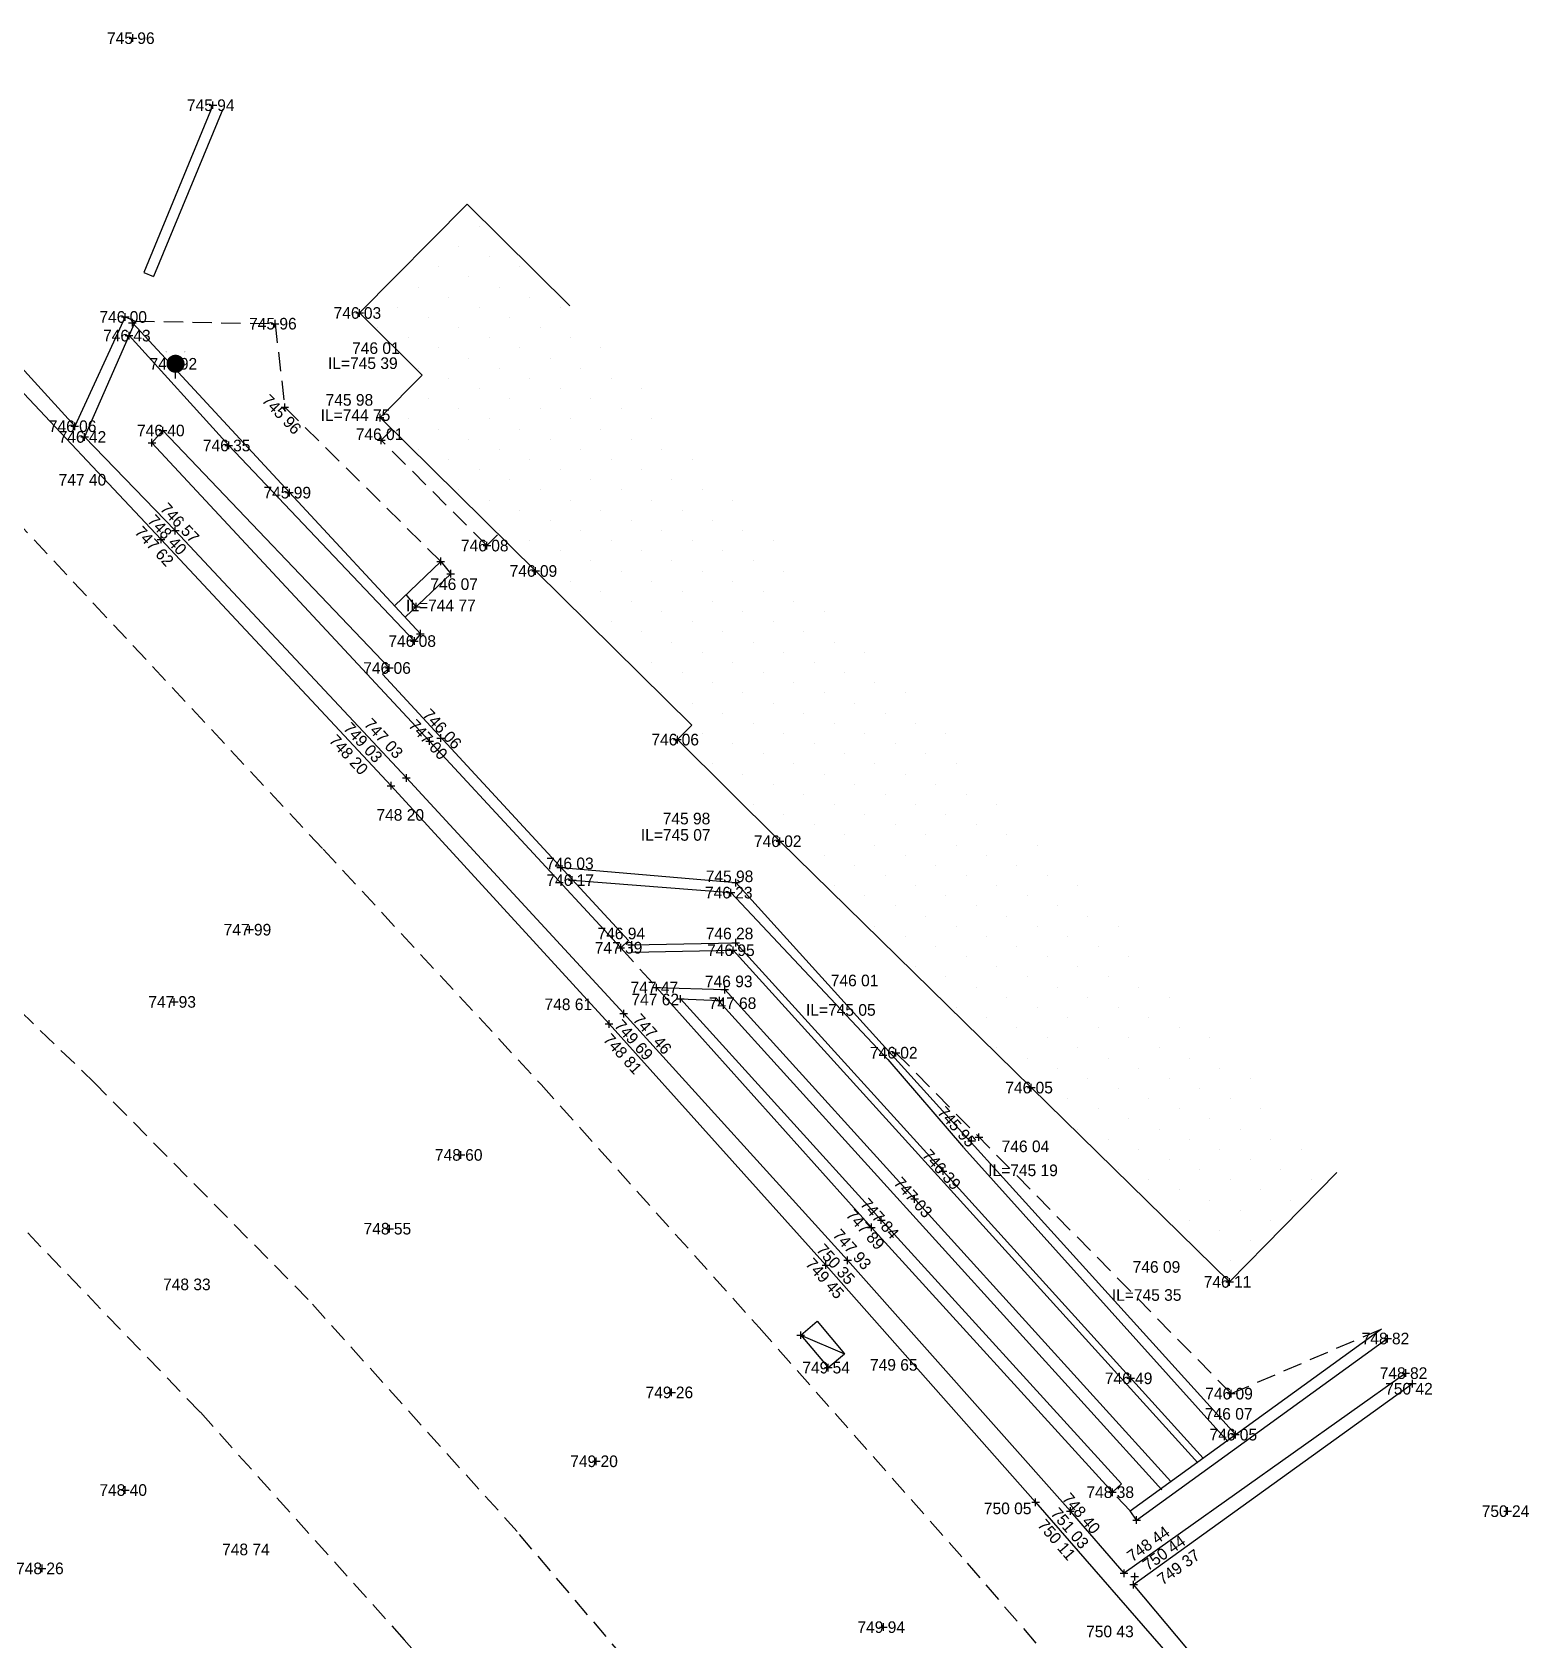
# Model space of a CAD drawing. Extents: x -1 to 212944, y -1 to 167548.
# Drawn here: x 170594.2 to 170643.1, y 134032.2 to 134084.7 of the extents above; entities that cross this region are included whole.
import ezdxf
from ezdxf.enums import TextEntityAlignment as Align

# ---------------------------------------------------------------- set-up
doc = ezdxf.new("R2010")
doc.units = 0
doc.header["$LTSCALE"] = 2.5
doc.header["$MEASUREMENT"] = 0
doc.header["$PDMODE"] = 2
doc.header["$PDSIZE"] = 0.125
doc.linetypes.add('HIDDEN', pattern=[0.375, 0.25, -0.125])
doc.layers.get('0').update_dxf_attribs({"linetype": 'CONTINUOUS'})
for name, color, linetype in [('1501-8447-18-GOVA', 2, 'CONTINUOUS'), ('1501-8447-18-PTS', 7, 'CONTINUOUS'), ('2200', 10, 'CONTINUOUS'), ('2200-PL', 10, 'CONTINUOUS'), ('2404', 210, 'HIDDEN'), ('2601', 32, 'CONTINUOUS'), ('4001-PL', 7, 'CONTINUOUS'), ('4643-BK', 172, 'CONTINUOUS')]:
    doc.layers.add(name, color=color, linetype=linetype)
doc.styles.add('SIMPLEX', font='SIMPLEX.SHX')
doc.styles.add('TECHNO', font='TECHNO.SHX')

# ---------------------------------------------------------------- blocks, each defined once
blk = doc.blocks.new('*X')
at = {"layer": '2200', "color": 0}
for p, q in [((170608.846, 134078.384), (170608.846, 134078.384)), ((170608.183, 134077.721), (170608.183, 134077.721)), ((170609.177, 134077.389), (170609.177, 134077.389)), ((170607.52, 134077.058), (170607.52, 134077.058)), ((170610.172, 134077.058), (170610.172, 134077.058)), ((170606.857, 134076.395), (170606.857, 134076.395)), ((170608.514, 134076.726), (170608.514, 134076.726)), ((170609.509, 134076.395), (170609.509, 134076.395)), ((170607.852, 134076.064), (170607.852, 134076.064)), ((170610.503, 134076.064), (170610.503, 134076.064)), ((170606.194, 134075.732), (170606.194, 134075.732)), ((170607.189, 134075.401), (170607.189, 134075.401)), ((170608.846, 134075.732), (170608.846, 134075.732)), ((170609.84, 134075.401), (170609.84, 134075.401)), ((170611.498, 134075.732), (170611.498, 134075.732)), ((170605.531, 134075.069), (170605.531, 134075.069)), ((170606.526, 134074.738), (170606.526, 134074.738)), ((170608.183, 134075.069), (170608.183, 134075.069)), ((170609.177, 134074.738), (170609.177, 134074.738)), ((170610.835, 134075.069), (170610.835, 134075.069)), ((170611.829, 134074.738), (170611.829, 134074.738)), ((170607.52, 134074.406), (170607.52, 134074.406)), ((170610.172, 134074.406), (170610.172, 134074.406)), ((170612.823, 134074.406), (170612.823, 134074.406)), ((170606.857, 134073.743), (170606.857, 134073.743)), ((170608.514, 134074.075), (170608.514, 134074.075)), ((170609.509, 134073.743), (170609.509, 134073.743)), ((170611.166, 134074.075), (170611.166, 134074.075)), ((170612.16, 134073.743), (170612.16, 134073.743)), ((170607.852, 134073.412), (170607.852, 134073.412)), ((170610.503, 134073.412), (170610.503, 134073.412)), ((170613.155, 134073.412), (170613.155, 134073.412)), ((170607.189, 134072.749), (170607.189, 134072.749)), ((170608.846, 134073.08), (170608.846, 134073.08)), ((170609.84, 134072.749), (170609.84, 134072.749)), ((170611.498, 134073.08), (170611.498, 134073.08)), ((170612.492, 134072.749), (170612.492, 134072.749)), ((170614.149, 134073.08), (170614.149, 134073.08)), ((170608.183, 134072.418), (170608.183, 134072.418)), ((170610.835, 134072.418), (170610.835, 134072.418)), ((170613.486, 134072.418), (170613.486, 134072.418)), ((170606.526, 134072.086), (170606.526, 134072.086)), ((170607.52, 134071.755), (170607.52, 134071.755)), ((170609.177, 134072.086), (170609.177, 134072.086)), ((170610.172, 134071.755), (170610.172, 134071.755)), ((170611.829, 134072.086), (170611.829, 134072.086)), ((170612.823, 134071.755), (170612.823, 134071.755)), ((170614.481, 134072.086), (170614.481, 134072.086)), ((170606.857, 134071.092), (170606.857, 134071.092)), ((170608.514, 134071.423), (170608.514, 134071.423)), ((170609.509, 134071.092), (170609.509, 134071.092)), ((170611.166, 134071.423), (170611.166, 134071.423)), ((170612.16, 134071.092), (170612.16, 134071.092)), ((170613.818, 134071.423), (170613.818, 134071.423)), ((170614.812, 134071.092), (170614.812, 134071.092)), ((170607.852, 134070.76), (170607.852, 134070.76)), ((170610.503, 134070.76), (170610.503, 134070.76)), ((170613.155, 134070.76), (170613.155, 134070.76)), ((170615.806, 134070.76), (170615.806, 134070.76)), ((170608.846, 134070.429), (170608.846, 134070.429)), ((170609.84, 134070.097), (170609.84, 134070.097)), ((170611.498, 134070.429), (170611.498, 134070.429)), ((170612.492, 134070.097), (170612.492, 134070.097)), ((170614.149, 134070.429), (170614.149, 134070.429)), ((170615.144, 134070.097), (170615.144, 134070.097)), ((170608.183, 134069.766), (170608.183, 134069.766)), ((170610.835, 134069.766), (170610.835, 134069.766)), ((170613.486, 134069.766), (170613.486, 134069.766)), ((170616.138, 134069.766), (170616.138, 134069.766)), ((170609.177, 134069.434), (170609.177, 134069.434)), ((170610.172, 134069.103), (170610.172, 134069.103)), ((170611.829, 134069.434), (170611.829, 134069.434)), ((170612.823, 134069.103), (170612.823, 134069.103)), ((170614.481, 134069.434), (170614.481, 134069.434)), ((170615.475, 134069.103), (170615.475, 134069.103)), ((170617.132, 134069.434), (170617.132, 134069.434)), ((170609.509, 134068.44), (170609.509, 134068.44)), ((170611.166, 134068.772), (170611.166, 134068.772)), ((170612.16, 134068.44), (170612.16, 134068.44)), ((170613.818, 134068.772), (170613.818, 134068.772)), ((170614.812, 134068.44), (170614.812, 134068.44)), ((170616.469, 134068.772), (170616.469, 134068.772)), ((170617.464, 134068.44), (170617.464, 134068.44)), ((170610.503, 134068.109), (170610.503, 134068.109)), ((170613.155, 134068.109), (170613.155, 134068.109)), ((170615.806, 134068.109), (170615.806, 134068.109)), ((170618.458, 134068.109), (170618.458, 134068.109)), ((170611.498, 134067.777), (170611.498, 134067.777)), ((170612.492, 134067.446), (170612.492, 134067.446)), ((170614.149, 134067.777), (170614.149, 134067.777)), ((170615.144, 134067.446), (170615.144, 134067.446)), ((170616.801, 134067.777), (170616.801, 134067.777)), ((170617.795, 134067.446), (170617.795, 134067.446)), ((170610.835, 134067.114), (170610.835, 134067.114)), ((170613.486, 134067.114), (170613.486, 134067.114)), ((170616.138, 134067.114), (170616.138, 134067.114)), ((170618.79, 134067.114), (170618.79, 134067.114)), ((170611.829, 134066.783), (170611.829, 134066.783)), ((170612.823, 134066.451), (170612.823, 134066.451)), ((170614.481, 134066.783), (170614.481, 134066.783)), ((170615.475, 134066.451), (170615.475, 134066.451)), ((170617.132, 134066.783), (170617.132, 134066.783)), ((170618.127, 134066.451), (170618.127, 134066.451)), ((170613.818, 134066.12), (170613.818, 134066.12)), ((170616.469, 134066.12), (170616.469, 134066.12)), ((170619.121, 134066.12), (170619.121, 134066.12)), ((170612.16, 134065.788), (170612.16, 134065.788)), ((170613.155, 134065.457), (170613.155, 134065.457)), ((170614.812, 134065.788), (170614.812, 134065.788)), ((170615.806, 134065.457), (170615.806, 134065.457)), ((170617.464, 134065.788), (170617.464, 134065.788)), ((170618.458, 134065.457), (170618.458, 134065.457)), ((170620.115, 134065.788), (170620.115, 134065.788)), ((170614.149, 134065.126), (170614.149, 134065.126)), ((170615.144, 134064.794), (170615.144, 134064.794)), ((170616.801, 134065.126), (170616.801, 134065.126)), ((170617.795, 134064.794), (170617.795, 134064.794)), ((170619.453, 134065.126), (170619.453, 134065.126)), ((170620.447, 134064.794), (170620.447, 134064.794)), ((170613.486, 134064.463), (170613.486, 134064.463)), ((170616.138, 134064.463), (170616.138, 134064.463)), ((170618.79, 134064.463), (170618.79, 134064.463)), ((170621.441, 134064.463), (170621.441, 134064.463)), ((170614.481, 134064.131), (170614.481, 134064.131)), ((170615.475, 134063.8), (170615.475, 134063.8)), ((170617.132, 134064.131), (170617.132, 134064.131)), ((170618.127, 134063.8), (170618.127, 134063.8)), ((170619.784, 134064.131), (170619.784, 134064.131)), ((170620.778, 134063.8), (170620.778, 134063.8)), ((170616.469, 134063.468), (170616.469, 134063.468)), ((170619.121, 134063.468), (170619.121, 134063.468)), ((170621.773, 134063.468), (170621.773, 134063.468)), ((170614.812, 134063.137), (170614.812, 134063.137)), ((170615.806, 134062.805), (170615.806, 134062.805)), ((170617.464, 134063.137), (170617.464, 134063.137)), ((170618.458, 134062.805), (170618.458, 134062.805)), ((170620.115, 134063.137), (170620.115, 134063.137)), ((170621.11, 134062.805), (170621.11, 134062.805)), ((170622.767, 134063.137), (170622.767, 134063.137)), ((170616.801, 134062.474), (170616.801, 134062.474)), ((170617.795, 134062.142), (170617.795, 134062.142)), ((170619.453, 134062.474), (170619.453, 134062.474)), ((170620.447, 134062.142), (170620.447, 134062.142)), ((170622.104, 134062.474), (170622.104, 134062.474)), ((170623.099, 134062.142), (170623.099, 134062.142)), ((170616.138, 134061.811), (170616.138, 134061.811)), ((170618.79, 134061.811), (170618.79, 134061.811)), ((170621.441, 134061.811), (170621.441, 134061.811)), ((170624.093, 134061.811), (170624.093, 134061.811)), ((170617.132, 134061.479), (170617.132, 134061.479)), ((170618.127, 134061.148), (170618.127, 134061.148)), ((170619.784, 134061.479), (170619.784, 134061.479)), ((170620.778, 134061.148), (170620.778, 134061.148)), ((170622.436, 134061.479), (170622.436, 134061.479)), ((170623.43, 134061.148), (170623.43, 134061.148)), ((170616.469, 134060.817), (170616.469, 134060.817)), ((170619.121, 134060.817), (170619.121, 134060.817)), ((170621.773, 134060.817), (170621.773, 134060.817)), ((170624.424, 134060.817), (170624.424, 134060.817)), ((170617.464, 134060.485), (170617.464, 134060.485)), ((170618.458, 134060.154), (170618.458, 134060.154)), ((170620.115, 134060.485), (170620.115, 134060.485)), ((170621.11, 134060.154), (170621.11, 134060.154)), ((170622.767, 134060.485), (170622.767, 134060.485)), ((170623.761, 134060.154), (170623.761, 134060.154)), ((170617.795, 134059.491), (170617.795, 134059.491)), ((170619.453, 134059.822), (170619.453, 134059.822)), ((170620.447, 134059.491), (170620.447, 134059.491)), ((170622.104, 134059.822), (170622.104, 134059.822)), ((170623.099, 134059.491), (170623.099, 134059.491)), ((170624.756, 134059.822), (170624.756, 134059.822)), ((170625.75, 134059.491), (170625.75, 134059.491)), ((170618.79, 134059.159), (170618.79, 134059.159)), ((170621.441, 134059.159), (170621.441, 134059.159)), ((170624.093, 134059.159), (170624.093, 134059.159)), ((170619.784, 134058.828), (170619.784, 134058.828)), ((170620.778, 134058.496), (170620.778, 134058.496)), ((170622.436, 134058.828), (170622.436, 134058.828)), ((170623.43, 134058.496), (170623.43, 134058.496)), ((170625.087, 134058.828), (170625.087, 134058.828)), ((170626.082, 134058.496), (170626.082, 134058.496)), ((170619.121, 134058.165), (170619.121, 134058.165)), ((170621.773, 134058.165), (170621.773, 134058.165)), ((170624.424, 134058.165), (170624.424, 134058.165)), ((170627.076, 134058.165), (170627.076, 134058.165)), ((170620.115, 134057.833), (170620.115, 134057.833)), ((170621.11, 134057.502), (170621.11, 134057.502)), ((170622.767, 134057.833), (170622.767, 134057.833)), ((170623.761, 134057.502), (170623.761, 134057.502)), ((170625.419, 134057.833), (170625.419, 134057.833)), ((170626.413, 134057.502), (170626.413, 134057.502)), ((170622.104, 134057.171), (170622.104, 134057.171)), ((170624.756, 134057.171), (170624.756, 134057.171)), ((170627.407, 134057.171), (170627.407, 134057.171)), ((170620.447, 134056.839), (170620.447, 134056.839)), ((170621.441, 134056.508), (170621.441, 134056.508)), ((170623.099, 134056.839), (170623.099, 134056.839)), ((170624.093, 134056.508), (170624.093, 134056.508)), ((170625.75, 134056.839), (170625.75, 134056.839)), ((170626.745, 134056.508), (170626.745, 134056.508)), ((170628.402, 134056.839), (170628.402, 134056.839)), ((170622.436, 134056.176), (170622.436, 134056.176)), ((170623.43, 134055.845), (170623.43, 134055.845)), ((170625.087, 134056.176), (170625.087, 134056.176)), ((170626.082, 134055.845), (170626.082, 134055.845)), ((170627.739, 134056.176), (170627.739, 134056.176)), ((170628.733, 134055.845), (170628.733, 134055.845)), ((170621.773, 134055.513), (170621.773, 134055.513)), ((170624.424, 134055.513), (170624.424, 134055.513)), ((170627.076, 134055.513), (170627.076, 134055.513)), ((170629.728, 134055.513), (170629.728, 134055.513)), ((170622.767, 134055.182), (170622.767, 134055.182)), ((170623.761, 134054.85), (170623.761, 134054.85)), ((170625.419, 134055.182), (170625.419, 134055.182)), ((170626.413, 134054.85), (170626.413, 134054.85)), ((170628.07, 134055.182), (170628.07, 134055.182)), ((170629.065, 134054.85), (170629.065, 134054.85)), ((170624.756, 134054.519), (170624.756, 134054.519)), ((170627.407, 134054.519), (170627.407, 134054.519)), ((170630.059, 134054.519), (170630.059, 134054.519)), ((170623.099, 134054.187), (170623.099, 134054.187)), ((170624.093, 134053.856), (170624.093, 134053.856)), ((170625.75, 134054.187), (170625.75, 134054.187)), ((170626.745, 134053.856), (170626.745, 134053.856)), ((170628.402, 134054.187), (170628.402, 134054.187)), ((170629.396, 134053.856), (170629.396, 134053.856)), ((170625.087, 134053.525), (170625.087, 134053.525)), ((170626.082, 134053.193), (170626.082, 134053.193)), ((170627.739, 134053.525), (170627.739, 134053.525)), ((170628.733, 134053.193), (170628.733, 134053.193)), ((170630.391, 134053.525), (170630.391, 134053.525)), ((170631.385, 134053.193), (170631.385, 134053.193)), ((170624.424, 134052.862), (170624.424, 134052.862)), ((170627.076, 134052.862), (170627.076, 134052.862)), ((170629.728, 134052.862), (170629.728, 134052.862)), ((170625.419, 134052.53), (170625.419, 134052.53)), ((170626.413, 134052.199), (170626.413, 134052.199)), ((170628.07, 134052.53), (170628.07, 134052.53)), ((170629.065, 134052.199), (170629.065, 134052.199)), ((170630.722, 134052.53), (170630.722, 134052.53)), ((170631.716, 134052.199), (170631.716, 134052.199)), ((170627.407, 134051.867), (170627.407, 134051.867)), ((170630.059, 134051.867), (170630.059, 134051.867)), ((170632.711, 134051.867), (170632.711, 134051.867)), ((170625.75, 134051.536), (170625.75, 134051.536)), ((170626.745, 134051.204), (170626.745, 134051.204)), ((170628.402, 134051.536), (170628.402, 134051.536)), ((170629.396, 134051.204), (170629.396, 134051.204)), ((170631.053, 134051.536), (170631.053, 134051.536)), ((170632.048, 134051.204), (170632.048, 134051.204)), ((170627.739, 134050.873), (170627.739, 134050.873)), ((170630.391, 134050.873), (170630.391, 134050.873)), ((170633.042, 134050.873), (170633.042, 134050.873)), ((170627.076, 134050.21), (170627.076, 134050.21)), ((170628.733, 134050.541), (170628.733, 134050.541)), ((170629.728, 134050.21), (170629.728, 134050.21)), ((170631.385, 134050.541), (170631.385, 134050.541)), ((170632.379, 134050.21), (170632.379, 134050.21)), ((170634.037, 134050.541), (170634.037, 134050.541)), ((170628.07, 134049.879), (170628.07, 134049.879)), ((170629.065, 134049.547), (170629.065, 134049.547)), ((170630.722, 134049.879), (170630.722, 134049.879)), ((170631.716, 134049.547), (170631.716, 134049.547)), ((170633.374, 134049.879), (170633.374, 134049.879)), ((170634.368, 134049.547), (170634.368, 134049.547)), ((170630.059, 134049.216), (170630.059, 134049.216)), ((170632.711, 134049.216), (170632.711, 134049.216)), ((170628.402, 134048.884), (170628.402, 134048.884)), ((170629.396, 134048.553), (170629.396, 134048.553)), ((170631.053, 134048.884), (170631.053, 134048.884)), ((170632.048, 134048.553), (170632.048, 134048.553)), ((170633.705, 134048.884), (170633.705, 134048.884)), ((170634.7, 134048.553), (170634.7, 134048.553)), ((170630.391, 134048.221), (170630.391, 134048.221)), ((170633.042, 134048.221), (170633.042, 134048.221)), ((170635.694, 134048.221), (170635.694, 134048.221)), ((170629.728, 134047.558), (170629.728, 134047.558)), ((170631.385, 134047.89), (170631.385, 134047.89)), ((170632.379, 134047.558), (170632.379, 134047.558)), ((170634.037, 134047.89), (170634.037, 134047.89)), ((170635.031, 134047.558), (170635.031, 134047.558)), ((170630.722, 134047.227), (170630.722, 134047.227)), ((170631.716, 134046.895), (170631.716, 134046.895)), ((170633.374, 134047.227), (170633.374, 134047.227)), ((170634.368, 134046.895), (170634.368, 134046.895)), ((170636.025, 134047.227), (170636.025, 134047.227)), ((170632.711, 134046.564), (170632.711, 134046.564)), ((170635.362, 134046.564), (170635.362, 134046.564)), ((170631.053, 134046.233), (170631.053, 134046.233)), ((170632.048, 134045.901), (170632.048, 134045.901)), ((170633.705, 134046.233), (170633.705, 134046.233)), ((170634.7, 134045.901), (170634.7, 134045.901)), ((170633.042, 134045.57), (170633.042, 134045.57)), ((170632.379, 134044.907), (170632.379, 134044.907)), ((170634.037, 134045.238), (170634.037, 134045.238)), ((170633.374, 134044.575), (170633.374, 134044.575))]:
    blk.add_line(p, q, dxfattribs=at)
blk = doc.blocks.new('ESI-43')
at = {"color": 0}
for points in [[(0, 0, 0, 0, 0), (-0.096, 0.121, 0.0438, 0, 0), (-0.116, 0.156, 0, 0, 0)], [(0, 0, 0, 0, 0), (0.096, 0.121, 0.0438, 0, 0), (0.116, 0.156, 0, 0, 0)]]:
    blk.add_lwpolyline(points, format="xyseb", dxfattribs=at)
at = {"color": 0, "const_width": 0.118}
blk.add_lwpolyline([(-0.059, 0, 1), (0.059, 0, 1)], format="xyb", close=True, dxfattribs=at)
at = {"color": 0}
blk.add_lwpolyline([(0, -0.191), (0, 0)], dxfattribs=at)
at = {"style": 'SIMPLEX'}
blk.add_attdef('ID', text='', height=0.2, dxfattribs=at).set_placement((0, 0.2), align=Align.CENTER)
at = {"style": 'TECHNO', "text_generation_flag": 2, "flags": 1}
for tag, p in [('TYPE', (0, -0.4)), ('MATERIAL', (0, -0.6)), ('REMARKS', (0, -1.4))]:
    blk.add_attdef(tag, text='', height=0.15, dxfattribs=at).set_placement(p, align=Align.CENTER)
at = {"style": 'SIMPLEX', "flags": 1}
for tag, p in [('DIAMETER', (0, -0.8)), ('WHEN_MEASURED', (0, -1.2)), ('HEIGHT', (0, -1))]:
    blk.add_attdef(tag, text='', height=0.15, dxfattribs=at).set_placement(p, align=Align.CENTER)

msp = doc.modelspace()

# ---------------------------------------------------------------- linework, layer by layer
at = {"layer": '1501-8447-18-PTS'}
for p in [(170597.54, 134084.53, 745.96), (170600.15, 134082.34, 745.94), (170597.29, 134075.42, 746), (170597.52, 134075.23, 746.03), (170602.18, 134075.2, 745.96), (170604.94, 134075.55, 746.03), (170597.41, 134074.81, 746.43), (170602.5, 134072.47, 745.96), (170605.61, 134072.13, 746.01), (170595.64, 134071.85, 746.06), (170595.96, 134071.5, 746.42), (170598.52, 134071.71, 746.4), (170598.16, 134071.31, 746.44), (170600.67, 134071.22, 746.35), (170605.65, 134071.39, 746.02), (170602.65, 134069.68, 745.99), (170598.92, 134068.44, 746.57), (170598.46, 134068.15, 747.62), (170609.1, 134067.95, 746.08), (170607.59, 134067.43, 746.05), (170607.92, 134067.03, 746.07), (170610.69, 134067.12, 746.09), (170606.79, 134065.95, 746.08), (170606.73, 134064.83, 746.08), (170606.93, 134065.07, 746.08), (170605.91, 134063.95, 746.06), (170607.23, 134061.56, 747), (170607.59, 134061.66, 746.06), (170615.32, 134061.61, 746.06), (170605.97, 134060.1, 748.2), (170606.47, 134060.36, 747.03), (170618.67, 134058.29, 746.02), (170611.51, 134057.43, 746.03), (170611.89, 134057.02, 746.17), (170617.23, 134056.94, 745.98), (170617.07, 134056.61, 746.23), (170601.35, 134055.4, 747.99), (170613.47, 134054.81, 747.39), (170613.83, 134054.9, 746.94), (170617.14, 134054.73, 746.95), (170617.23, 134054.97, 746.28), (170614.64, 134053.51, 747.47), (170615.42, 134053.14, 747.62), (170616.7, 134053.08, 747.68), (170616.87, 134053.44, 746.93), (170598.89, 134053.04, 747.93), (170613.57, 134052.66, 747.46), (170613.09, 134052.32, 748.81), (170622.46, 134051.38, 746.02), (170626.88, 134050.24, 746.05), (170624.93, 134048.5, 745.95), (170625.17, 134048.62, 746.04), (170608.25, 134048.04, 748.6), (170624, 134047.51, 746.39), (170623.07, 134046.6, 747.03), (170621.98, 134045.91, 747.84), (170605.92, 134045.63, 748.55), (170621.66, 134045.67, 747.89), (170620.17, 134044.44, 749.45), (170620.88, 134044.6, 747.93), (170633.36, 134043.89, 746.11), (170619.35, 134042.15, 749.45), (170638.52, 134042.04, 748.82), (170620.25, 134041.09, 749.54), (170630.13, 134040.74, 746.49), (170639.11, 134040.91, 748.82), (170639.33, 134040.57, 750.42), (170615.13, 134040.28, 749.26), (170633.41, 134040.24, 746.09), (170633.55, 134038.9, 746.05), (170612.67, 134038.03, 749.2), (170597.29, 134037.09, 748.4), (170629.53, 134037.02, 748.38), (170627.02, 134036.69, 750.11), (170628.16, 134036.4, 748.4), (170642.44, 134036.4, 750.24), (170630.32, 134036.11, 748.42), (170594.57, 134034.53, 748.26), (170629.91, 134034.37, 748.44), (170630.26, 134034.26, 750.44), (170630.22, 134034, 749.37), (170622.05, 134032.61, 749.94)]:
    msp.add_point(p, dxfattribs=at)
at = {"layer": '2200'}
for p, q in [((170604.94, 134075.55), (170608.46, 134079.101)), ((170608.46, 134079.101), (170611.81, 134075.781)), ((170604.94, 134075.55), (170606.988, 134073.52)), ((170605.61, 134072.13), (170606.988, 134073.52)), ((170605.61, 134072.13), (170615.793, 134062.087)), ((170615.32, 134061.61), (170615.793, 134062.087)), ((170615.32, 134061.61), (170618.67, 134058.29)), ((170618.67, 134058.29), (170626.88, 134050.24)), ((170626.88, 134050.24), (170633.36, 134043.89)), ((170633.36, 134043.89), (170636.86, 134047.461))]:
    msp.add_line(p, q, dxfattribs=at)
at = {"layer": '2404'}
for p, q in [((170597.613, 134075.286), (170602.18, 134075.2)), ((170602.18, 134075.2), (170602.5, 134072.47)), ((170602.5, 134072.47), (170607.59, 134067.43)), ((170605.65, 134071.39), (170606, 134071.745)), ((170609.1, 134067.95), (170605.65, 134071.39)), ((170592.39, 134070.19), (170596.26, 134066.05)), ((170609.1, 134067.95), (170609.45, 134068.305)), ((170596.26, 134066.05), (170603.75, 134058.03)), ((170603.75, 134058.03), (170610.87, 134050.34)), ((170596.31, 134050.37), (170588.94, 134057.5)), ((170613.47, 134054.81), (170614.64, 134053.51)), ((170622.46, 134051.38), (170633.41, 134040.24)), ((170603.26, 134043.32), (170596.31, 134050.37)), ((170610.87, 134050.34), (170617.99, 134042.4)), ((170592.8, 134046.84), (170599.74, 134039.63)), ((170610.09, 134035.73), (170603.26, 134043.32)), ((170617.99, 134042.4), (170624.79, 134034.7)), ((170633.41, 134040.24), (170638.323, 134042.355)), ((170599.74, 134039.63), (170606.4, 134032.2)), ((170630.105, 134036.407), (170629.53, 134037.02)), ((170616.63, 134028.01), (170610.09, 134035.73)), ((170624.79, 134034.7), (170631.24, 134027.18)), ((170606.4, 134032.2), (170612.9, 134024.63))]:
    msp.add_line(p, q, dxfattribs=at)
at = {"layer": '2601'}
for p, q in [((170600.15, 134082.34), (170597.89, 134076.871)), ((170600.473, 134082.206), (170598.213, 134076.737)), ((170597.89, 134076.871), (170598.213, 134076.737)), ((170595.64, 134071.85), (170591.42, 134076.49)), ((170590.97, 134076.1), (170598.46, 134068.15)), ((170597.29, 134075.42), (170595.64, 134071.85)), ((170597.608, 134075.273), (170595.96, 134071.5)), ((170597.29, 134075.42), (170597.613, 134075.286)), ((170600.67, 134071.22), (170597.41, 134074.81)), ((170602.65, 134069.68), (170597.52, 134075.23)), ((170598.16, 134071.31), (170598.52, 134071.71)), ((170598.52, 134071.71), (170605.91, 134063.95)), ((170598.92, 134068.44), (170595.96, 134071.5)), ((170607.23, 134061.56), (170598.16, 134071.31)), ((170600.67, 134071.22), (170606.73, 134064.83)), ((170606.93, 134065.07), (170602.65, 134069.68)), ((170606.47, 134060.36), (170598.92, 134068.44)), ((170598.46, 134068.15), (170605.97, 134060.1)), ((170607.59, 134067.43), (170606.079, 134065.986)), ((170607.59, 134067.43), (170607.92, 134067.03)), ((170607.92, 134067.03), (170606.431, 134065.607)), ((170606.79, 134065.95), (170606.46, 134066.35)), ((170606.93, 134065.07), (170606.73, 134064.83)), ((170605.687, 134063.744), (170605.91, 134063.95)), ((170613.727, 134055.048), (170605.687, 134063.744)), ((170613.47, 134054.81), (170607.23, 134061.56)), ((170605.97, 134060.1), (170613.09, 134052.32)), ((170613.57, 134052.66), (170606.47, 134060.36)), ((170611.51, 134057.43), (170617.23, 134056.94)), ((170611.89, 134057.02), (170617.07, 134056.61)), ((170617.23, 134056.94), (170633.55, 134038.9)), ((170617.07, 134056.61), (170622.21, 134051.145)), ((170613.47, 134054.81), (170613.727, 134055.048)), ((170613.83, 134054.9), (170617.23, 134054.97)), ((170613.835, 134054.662), (170613.83, 134054.9)), ((170624, 134047.51), (170617.23, 134054.97)), ((170613.835, 134054.662), (170617.14, 134054.73)), ((170623.831, 134047.357), (170617.14, 134054.73)), ((170614.64, 134053.51), (170621.66, 134045.67)), ((170614.64, 134053.51), (170616.87, 134053.44)), ((170616.87, 134053.44), (170631.436, 134037.37)), ((170620.88, 134044.6), (170613.57, 134052.66)), ((170621.98, 134045.91), (170615.42, 134053.14)), ((170615.42, 134053.14), (170616.7, 134053.08)), ((170616.574, 134053.171), (170631.14, 134037.101)), ((170613.09, 134052.32), (170620.17, 134044.44)), ((170622.2, 134051.157), (170624.67, 134048.277)), ((170624.675, 134048.271), (170633.295, 134038.671)), ((170632.49, 134038.133), (170624, 134047.51)), ((170632.322, 134037.98), (170623.831, 134047.357)), ((170621.955, 134045.938), (170629.825, 134037.288)), ((170621.66, 134045.67), (170629.53, 134037.02)), ((170620.17, 134044.44), (170627.02, 134036.69)), ((170628.16, 134036.4), (170620.88, 134044.6)), ((170630.105, 134036.407), (170638.323, 134042.355)), ((170630.32, 134036.11), (170638.538, 134042.059)), ((170639.11, 134040.91), (170629.91, 134034.37)), ((170630.22, 134034), (170639.33, 134040.57)), ((170629.53, 134037.02), (170629.825, 134037.288)), ((170627.02, 134036.69), (170633.55, 134029.2)), ((170629.91, 134034.37), (170628.16, 134036.4)), ((170630.32, 134036.11), (170630.105, 134036.407)), ((170633.91, 134029.6), (170630.22, 134034))]:
    msp.add_line(p, q, dxfattribs=at)
at = {"layer": '4001-PL'}
for p, q in [((170619.35, 134042.15), (170619.884, 134042.603)), ((170619.884, 134042.603), (170620.784, 134041.543)), ((170619.35, 134042.15), (170620.25, 134041.09)), ((170619.35, 134042.15), (170620.784, 134041.543)), ((170620.25, 134041.09), (170620.784, 134041.543))]:
    msp.add_line(p, q, dxfattribs=at)

# ---------------------------------------------------------------- block references
at = {"layer": '2200'}
msp.add_blockref('*X', (0, 0), dxfattribs=at)
msp.add_blockref('*X', (0, 0), dxfattribs=at)
msp.add_blockref('*X', (0, 0), dxfattribs=at)
msp.add_blockref('*X', (0, 0), dxfattribs=at)
msp.add_blockref('*X', (0, 0), dxfattribs=at)
msp.add_blockref('*X', (0, 0), dxfattribs=at)
at = {"layer": '2200-PL', "lineweight": 0}
msp.add_blockref('*X', (0, 0), dxfattribs=at)
msp.add_blockref('*X', (0, 0), dxfattribs=at)
at = {"layer": '4643-BK', "xscale": 2.5, "yscale": 2.5, "zscale": 2.5}
msp.add_blockref('ESI-43', (170598.93, 134073.89, 745.92), dxfattribs=at)

# ---------------------------------------------------------------- texts
at = {"layer": '1501-8447-18-GOVA'}
for s, p in [('745 96 ', (170597.54, 134084.53, 745.96)), ('745 94 ', (170600.15, 134082.34, 745.94)), ('746 00 ', (170597.29, 134075.42, 746)), ('745 96 ', (170602.18, 134075.2, 745.96)), ('746 03 ', (170604.94, 134075.55, 746.03)), ('746 43 ', (170597.41, 134074.81, 746.43)), ('746 01 ', (170605.544, 134074.401, 746.01)), ('745 92 ', (170598.93, 134073.89, 745.92)), ('IL=745 39 ', (170605.118, 134073.909, 746.01)), ('745 98 ', (170604.68, 134072.71, 745.98)), ('IL=744 75 ', (170604.878, 134072.211, 746.01)), ('746 06 ', (170595.64, 134071.85, 746.06)), ('746 42 ', (170595.96, 134071.5, 746.42)), ('746 40 ', (170598.52, 134071.71, 746.4)), ('746 01 ', (170605.664, 134071.588, 746.01)), ('746 35 ', (170600.67, 134071.22, 746.35)), ('747 40 ', (170595.96, 134070.1, 747.4)), ('745 99 ', (170602.65, 134069.68, 745.99)), ('746 08 ', (170609.1, 134067.95, 746.08)), ('746 07 ', (170608.1, 134066.69, 746.07)), ('746 09 ', (170610.69, 134067.12, 746.09)), ('IL=744 77 ', (170607.667, 134065.996, 746.01)), ('746 08 ', (170606.73, 134064.83, 746.08)), ('746 06 ', (170605.91, 134063.95, 746.06)), ('746 06 ', (170615.32, 134061.61, 746.06)), ('748 20 ', (170606.34, 134059.15, 748.2)), ('745 98 ', (170615.69, 134059.03, 745.98)), ('IL=745 07 ', (170615.337, 134058.496, 746.01)), ('746 02 ', (170618.67, 134058.29, 746.02)), ('746 03 ', (170611.881, 134057.565, 746.03)), ('746 17 ', (170611.89, 134057.02, 746.17)), ('745 98 ', (170617.095, 134057.142, 745.98)), ('746 23 ', (170617.07, 134056.61, 746.23)), ('747 99 ', (170601.35, 134055.4, 747.99)), ('746 94 ', (170613.56, 134055.275, 746.94)), ('746 28 ', (170617.095, 134055.274, 746.28)), ('747 39 ', (170613.47, 134054.81, 747.39)), ('746 95 ', (170617.14, 134054.73, 746.95)), ('746 93 ', (170617.069, 134053.71, 746.93)), ('746 01 ', (170621.18, 134053.74, 746.01)), ('747 93 ', (170598.89, 134053.04, 747.93)), ('747 47 ', (170614.64, 134053.51, 747.47)), ('747 62 ', (170614.669, 134053.117, 747.62)), ('747 68 ', (170617.193, 134052.998, 747.68)), ('748 61 ', (170611.83, 134052.96, 748.61)), ('IL=745 05 ', (170620.731, 134052.778, 746.01)), ('746 02 ', (170622.46, 134051.38, 746.02)), ('746 05 ', (170626.88, 134050.24, 746.05)), ('746 04 ', (170626.76, 134048.32, 746.04)), ('748 60 ', (170608.25, 134048.04, 748.6)), ('IL=745 19 ', (170626.682, 134047.537, 746.01)), ('748 55 ', (170605.92, 134045.63, 748.55)), ('746 09 ', (170631.04, 134044.38, 746.09)), ('748 33 ', (170599.37, 134043.81, 748.33)), ('746 11 ', (170633.36, 134043.89, 746.11)), ('IL=745 35 ', (170630.719, 134043.463, 746.01)), ('748 82 ', (170638.52, 134042.04, 748.82)), ('749 54 ', (170620.25, 134041.09, 749.54)), ('749 65 ', (170622.46, 134041.18, 749.65)), ('748 82 ', (170639.11, 134040.91, 748.82)), ('746 49 ', (170630.13, 134040.74, 746.49)), ('750 42 ', (170639.287, 134040.4, 750.42)), ('749 26 ', (170615.13, 134040.28, 749.26)), ('746 09 ', (170633.41, 134040.24, 746.09)), ('746 07 ', (170633.4, 134039.58, 746.07)), ('746 05 ', (170633.55, 134038.9, 746.05)), ('749 20 ', (170612.67, 134038.03, 749.2)), ('748 40 ', (170597.29, 134037.09, 748.4)), ('748 38 ', (170629.53, 134037.02, 748.38)), ('750 05 ', (170626.18, 134036.49, 750.05)), ('750 24 ', (170642.44, 134036.4, 750.24)), ('748 74 ', (170601.3, 134035.15, 748.74)), ('748 26 ', (170594.57, 134034.53, 748.26)), ('749 94 ', (170622.05, 134032.61, 749.94)), ('750 43 ', (170629.52, 134032.47, 750.43))]:
    msp.add_text(s, height=0.38, dxfattribs=at).set_placement(p, align=Align.MIDDLE)
for s, rotation, p in [('745 96 ', 313.8486, (170602.448, 134072.188, 745.96)), ('748 40 ', 313.0124, (170598.708, 134068.249, 747.62)), ('746 57 ', 313.0124, (170599.118, 134068.638, 746.57)), ('747 62 ', 313.0124, (170598.287, 134067.877, 747.62)), ('746 06 ', 313.0124, (170607.689, 134061.908, 746.06)), ('749 03 ', 313.0124, (170605.103, 134061.463, 748.2)), ('747 03 ', 313.0124, (170605.776, 134061.599, 747.03)), ('747 00 ', 313.0124, (170607.23, 134061.56, 747)), ('748 20 ', 313.0124, (170604.632, 134061.066, 748.2)), ('747 46 ', 312.2064, (170614.552, 134051.938, 747.46)), ('749 69 ', 312.2064, (170613.946, 134051.745, 748.81)), ('748 81 ', 312.2064, (170613.583, 134051.288, 748.81)), ('745 95 ', 311.9212, (170624.495, 134048.907, 745.95)), ('746 39 ', 311.9212, (170624, 134047.51, 746.39)), ('747 03 ', 311.9212, (170623.07, 134046.6, 747.03)), ('747 84 ', 311.9212, (170621.98, 134045.91, 747.84)), ('747 89 ', 311.9212, (170621.508, 134045.552, 747.89)), ('747 93 ', 311.9212, (170621.077, 134044.902, 747.93)), ('750 35 ', 311.9212, (170620.545, 134044.417, 749.45)), ('749 45 ', 311.9212, (170620.187, 134043.951, 749.45)), ('748 40 ', 310.7636, (170628.561, 134036.274, 748.4)), ('751 03 ', 310.7636, (170628.188, 134035.791, 750.11)), ('750 11 ', 310.7636, (170627.757, 134035.414, 750.11)), ('748 44 ', 35.7986, (170630.759, 134035.375, 748.44)), ('750 44 ', 35.4079, (170631.273, 134035.078, 750.44)), ('749 37 ', 35.7986, (170631.747, 134034.616, 749.37))]:
    msp.add_text(s, height=0.38, rotation=rotation, dxfattribs=at).set_placement(p, align=Align.MIDDLE)

doc.saveas('drawing.dxf')
